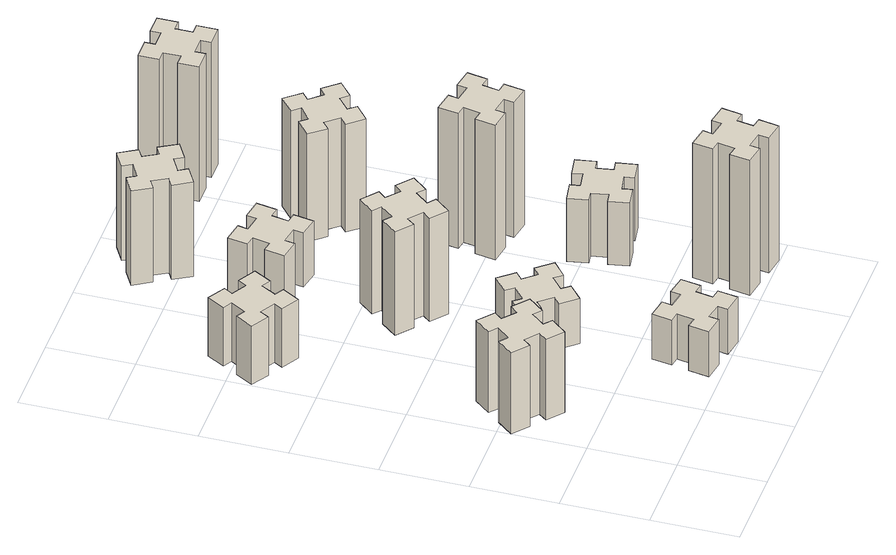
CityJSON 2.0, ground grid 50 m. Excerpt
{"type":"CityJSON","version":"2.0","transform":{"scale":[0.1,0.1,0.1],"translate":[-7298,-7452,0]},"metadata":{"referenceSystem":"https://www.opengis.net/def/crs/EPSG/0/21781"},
"CityObjects":{
"building1":{"type":"Building","attributes":{"class":"1000","function":"1000","usage":"1000","yearOfConstruction":2016,"roofType":"1000","measuredHeight":54,"storeysAboveGround":30,"storeysBelowGround":0},"geometry":[{"type":"Solid","lod":"1","boundaries":[[[[0,1,2,3,4,5,6,7,8,9,10,11,12,13,14,15,16,17,18,19]],[[17,16,20,21]],[[16,15,22,20]],[[15,14,23,22]],[[14,13,24,23]],[[13,12,25,24]],[[12,11,26,25]],[[11,10,27,26]],[[10,9,28,27]],[[9,8,29,28]],[[8,7,30,29]],[[7,6,31,30]],[[6,5,32,31]],[[5,4,33,32]],[[4,3,34,33]],[[3,2,35,34]],[[2,1,36,35]],[[1,0,37,36]],[[0,19,38,37]],[[19,18,39,38]],[[18,17,21,39]],[[24,25,26,27,28,29,30,31,32,33,34,35,36,37,38,39,21,20,22,23]]]]}]},
"building2":{"type":"Building","attributes":{"class":"1000","function":"1000","usage":"1000","yearOfConstruction":2016,"roofType":"1000","measuredHeight":39,"storeysAboveGround":30,"storeysBelowGround":0},"geometry":[{"type":"Solid","lod":"1","boundaries":[[[[40,41,42,43,44,45,46,47,48,49,50,51,52,53,54,55,56,57,58,59]],[[57,56,60,61]],[[56,55,62,60]],[[55,54,63,62]],[[54,53,64,63]],[[53,52,65,64]],[[52,51,66,65]],[[51,50,67,66]],[[50,49,68,67]],[[49,48,69,68]],[[48,47,70,69]],[[47,46,71,70]],[[46,45,72,71]],[[45,44,73,72]],[[44,43,74,73]],[[43,42,75,74]],[[42,41,76,75]],[[41,40,77,76]],[[40,59,78,77]],[[59,58,79,78]],[[58,57,61,79]],[[64,65,66,67,68,69,70,71,72,73,74,75,76,77,78,79,61,60,62,63]]]]}]},
"building3":{"type":"Building","attributes":{"class":"1000","function":"1000","usage":"1000","yearOfConstruction":2016,"roofType":"1000","measuredHeight":30,"storeysAboveGround":30,"storeysBelowGround":0},"geometry":[{"type":"Solid","lod":"1","boundaries":[[[[80,81,82,83,84,85,86,87,88,89,90,91,92,93,94,95,96,97,98,99]],[[97,96,100,101]],[[96,95,102,100]],[[95,94,103,102]],[[94,93,104,103]],[[93,92,105,104]],[[92,91,106,105]],[[91,90,107,106]],[[90,89,108,107]],[[89,88,109,108]],[[88,87,110,109]],[[87,86,111,110]],[[86,85,112,111]],[[85,84,113,112]],[[84,83,114,113]],[[83,82,115,114]],[[82,81,116,115]],[[81,80,117,116]],[[80,99,118,117]],[[99,98,119,118]],[[98,97,101,119]],[[104,105,106,107,108,109,110,111,112,113,114,115,116,117,118,119,101,100,102,103]]]]}]},
"building4":{"type":"Building","attributes":{"class":"1000","function":"1000","usage":"1000","yearOfConstruction":2016,"roofType":"1000","measuredHeight":30,"storeysAboveGround":30,"storeysBelowGround":0},"geometry":[{"type":"Solid","lod":"1","boundaries":[[[[120,121,122,123,124,125,126,127,128,129,130,131,132,133,134,135,136,137,138,139]],[[137,136,140,141]],[[136,135,142,140]],[[135,134,143,142]],[[134,133,144,143]],[[133,132,145,144]],[[132,131,146,145]],[[131,130,147,146]],[[130,129,148,147]],[[129,128,149,148]],[[128,127,150,149]],[[127,126,151,150]],[[126,125,152,151]],[[125,124,153,152]],[[124,123,154,153]],[[123,122,155,154]],[[122,121,156,155]],[[121,120,157,156]],[[120,139,158,157]],[[139,138,159,158]],[[138,137,141,159]],[[144,145,146,147,148,149,150,151,152,153,154,155,156,157,158,159,141,140,142,143]]]]}]},
"building5":{"type":"Building","attributes":{"class":"1000","function":"1000","usage":"1000","yearOfConstruction":2016,"roofType":"1000","measuredHeight":69,"storeysAboveGround":30,"storeysBelowGround":0},"geometry":[{"type":"Solid","lod":"1","boundaries":[[[[160,161,162,163,164,165,166,167,168,169,170,171,172,173,174,175,176,177,178,179]],[[177,176,180,181]],[[176,175,182,180]],[[175,174,183,182]],[[174,173,184,183]],[[173,172,185,184]],[[172,171,186,185]],[[171,170,187,186]],[[170,169,188,187]],[[169,168,189,188]],[[168,167,190,189]],[[167,166,191,190]],[[166,165,192,191]],[[165,164,193,192]],[[164,163,194,193]],[[163,162,195,194]],[[162,161,196,195]],[[161,160,197,196]],[[160,179,198,197]],[[179,178,199,198]],[[178,177,181,199]],[[184,185,186,187,188,189,190,191,192,193,194,195,196,197,198,199,181,180,182,183]]]]}]},
"building6":{"type":"Building","attributes":{"class":"1000","function":"1000","usage":"1000","yearOfConstruction":2016,"roofType":"1000","measuredHeight":36,"storeysAboveGround":30,"storeysBelowGround":0},"geometry":[{"type":"Solid","lod":"1","boundaries":[[[[200,201,202,203,204,205,206,207,208,209,210,211,212,213,214,215,216,217,218,219]],[[217,216,220,221]],[[216,215,222,220]],[[215,214,223,222]],[[214,213,224,223]],[[213,212,225,224]],[[212,211,226,225]],[[211,210,227,226]],[[210,209,228,227]],[[209,208,229,228]],[[208,207,230,229]],[[207,206,231,230]],[[206,205,232,231]],[[205,204,233,232]],[[204,203,234,233]],[[203,202,235,234]],[[202,201,236,235]],[[201,200,237,236]],[[200,219,238,237]],[[219,218,239,238]],[[218,217,221,239]],[[224,225,226,227,228,229,230,231,232,233,234,235,236,237,238,239,221,220,222,223]]]]}]},
"building7":{"type":"Building","attributes":{"class":"1000","function":"1000","usage":"1000","yearOfConstruction":2016,"roofType":"1000","measuredHeight":90,"storeysAboveGround":30,"storeysBelowGround":0},"geometry":[{"type":"Solid","lod":"1","boundaries":[[[[240,241,242,243,244,245,246,247,248,249,250,251,252,253,254,255,256,257,258,259]],[[257,256,260,261]],[[256,255,262,260]],[[255,254,263,262]],[[254,253,264,263]],[[253,252,265,264]],[[252,251,266,265]],[[251,250,267,266]],[[250,249,268,267]],[[249,248,269,268]],[[248,247,270,269]],[[247,246,271,270]],[[246,245,272,271]],[[245,244,273,272]],[[244,243,274,273]],[[243,242,275,274]],[[242,241,276,275]],[[241,240,277,276]],[[240,259,278,277]],[[259,258,279,278]],[[258,257,261,279]],[[264,265,266,267,268,269,270,271,272,273,274,275,276,277,278,279,261,260,262,263]]]]}]},
"building8":{"type":"Building","attributes":{"class":"1000","function":"1000","usage":"1000","yearOfConstruction":2016,"roofType":"1000","measuredHeight":63,"storeysAboveGround":30,"storeysBelowGround":0},"geometry":[{"type":"Solid","lod":"1","boundaries":[[[[280,281,282,283,284,285,286,287,288,289,290,291,292,293,294,295,296,297,298,299]],[[297,296,300,301]],[[296,295,302,300]],[[295,294,303,302]],[[294,293,304,303]],[[293,292,305,304]],[[292,291,306,305]],[[291,290,307,306]],[[290,289,308,307]],[[289,288,309,308]],[[288,287,310,309]],[[287,286,311,310]],[[286,285,312,311]],[[285,284,313,312]],[[284,283,314,313]],[[283,282,315,314]],[[282,281,316,315]],[[281,280,317,316]],[[280,299,318,317]],[[299,298,319,318]],[[298,297,301,319]],[[304,305,306,307,308,309,310,311,312,313,314,315,316,317,318,319,301,300,302,303]]]]}]},
"building9":{"type":"Building","attributes":{"class":"1000","function":"1000","usage":"1000","yearOfConstruction":2016,"roofType":"1000","measuredHeight":42,"storeysAboveGround":30,"storeysBelowGround":0},"geometry":[{"type":"Solid","lod":"1","boundaries":[[[[320,321,322,323,324,325,326,327,328,329,330,331,332,333,334,335,336,337,338,339]],[[337,336,340,341]],[[336,335,342,340]],[[335,334,343,342]],[[334,333,344,343]],[[333,332,345,344]],[[332,331,346,345]],[[331,330,347,346]],[[330,329,348,347]],[[329,328,349,348]],[[328,327,350,349]],[[327,326,351,350]],[[326,325,352,351]],[[325,324,353,352]],[[324,323,354,353]],[[323,322,355,354]],[[322,321,356,355]],[[321,320,357,356]],[[320,339,358,357]],[[339,338,359,358]],[[338,337,341,359]],[[344,345,346,347,348,349,350,351,352,353,354,355,356,357,358,359,341,340,342,343]]]]}]},
"building10":{"type":"Building","attributes":{"class":"1000","function":"1000","usage":"1000","yearOfConstruction":2016,"roofType":"1000","measuredHeight":90,"storeysAboveGround":30,"storeysBelowGround":0},"geometry":[{"type":"Solid","lod":"1","boundaries":[[[[360,361,362,363,364,365,366,367,368,369,370,371,372,373,374,375,376,377,378,379]],[[377,376,380,381]],[[376,375,382,380]],[[375,374,383,382]],[[374,373,384,383]],[[373,372,385,384]],[[372,371,386,385]],[[371,370,387,386]],[[370,369,388,387]],[[369,368,389,388]],[[368,367,390,389]],[[367,366,391,390]],[[366,365,392,391]],[[365,364,393,392]],[[364,363,394,393]],[[363,362,395,394]],[[362,361,396,395]],[[361,360,397,396]],[[360,379,398,397]],[[379,378,399,398]],[[378,377,381,399]],[[384,385,386,387,388,389,390,391,392,393,394,395,396,397,398,399,381,380,382,383]]]]}]},
"building11":{"type":"Building","attributes":{"class":"1000","function":"1000","usage":"1000","yearOfConstruction":2016,"roofType":"1000","measuredHeight":72,"storeysAboveGround":30,"storeysBelowGround":0},"geometry":[{"type":"Solid","lod":"1","boundaries":[[[[400,401,402,403,404,405,406,407,408,409,410,411,412,413,414,415,416,417,418,419]],[[417,416,420,421]],[[416,415,422,420]],[[415,414,423,422]],[[414,413,424,423]],[[413,412,425,424]],[[412,411,426,425]],[[411,410,427,426]],[[410,409,428,427]],[[409,408,429,428]],[[408,407,430,429]],[[407,406,431,430]],[[406,405,432,431]],[[405,404,433,432]],[[404,403,434,433]],[[403,402,435,434]],[[402,401,436,435]],[[401,400,437,436]],[[400,419,438,437]],[[419,418,439,438]],[[418,417,421,439]],[[424,425,426,427,428,429,430,431,432,433,434,435,436,437,438,439,421,420,422,423]]]]}]},
"building12":{"type":"Building","attributes":{"class":"1000","function":"1000","usage":"1000","yearOfConstruction":2016,"roofType":"1000","measuredHeight":90,"storeysAboveGround":30,"storeysBelowGround":0},"geometry":[{"type":"Solid","lod":"1","boundaries":[[[[440,441,442,443,444,445,446,447,448,449,450,451,452,453,454,455,456,457,458,459]],[[457,456,460,461]],[[456,455,462,460]],[[455,454,463,462]],[[454,453,464,463]],[[453,452,465,464]],[[452,451,466,465]],[[451,450,467,466]],[[450,449,468,467]],[[449,448,469,468]],[[448,447,470,469]],[[447,446,471,470]],[[446,445,472,471]],[[445,444,473,472]],[[444,443,474,473]],[[443,442,475,474]],[[442,441,476,475]],[[441,440,477,476]],[[440,459,478,477]],[[459,458,479,478]],[[458,457,461,479]],[[464,465,466,467,468,469,470,471,472,473,474,475,476,477,478,479,461,460,462,463]]]]}]}
},
"vertices":[
[136,893,0],[213,829,0],[174,783,0],[266,706,0],[343,798,0],[297,836,0],[362,913,0],[408,874,0],[485,966,0],[393,1043,0],[354,997,0],[278,1062,0],[316,1108,0],[224,1185,0],[147,1093,0],[193,1054,0],[129,978,0],[83,1016,0],[6,924,0],[98,847,0],[129,978,540],[83,1016,540],[193,1054,540],[147,1093,540],[224,1185,540],[316,1108,540],[278,1062,540],[354,997,540],[393,1043,540],[485,966,540],[408,874,540],[362,913,540],[297,836,540],[343,798,540],[266,706,540],[174,783,540],[213,829,540],[136,893,540],[98,847,540],[6,924,540],
[316,2327,0],[366,2414,0],[418,2384,0],[478,2488,0],[374,2548,0],[344,2496,0],[257,2546,0],[287,2598,0],[183,2658,0],[123,2554,0],[175,2524,0],[125,2437,0],[73,2467,0],[13,2363,0],[117,2303,0],[147,2355,0],[234,2305,0],[204,2253,0],[308,2193,0],[368,2297,0],[234,2305,390],[204,2253,390],[147,2355,390],[117,2303,390],[13,2363,390],[73,2467,390],[125,2437,390],[175,2524,390],[123,2554,390],[183,2658,390],[287,2598,390],[257,2546,390],[344,2496,390],[374,2548,390],[478,2488,390],[418,2384,390],[366,2414,390],[316,2327,390],[368,2297,390],[308,2193,390],
[886,274,0],[868,175,0],[809,186,0],[788,67,0],[907,47,0],[917,106,0],[1015,88,0],[1005,29,0],[1123,8,0],[1144,127,0],[1085,137,0],[1102,235,0],[1161,225,0],[1182,343,0],[1064,364,0],[1054,305,0],[955,322,0],[966,381,0],[847,402,0],[827,284,0],[955,322,300],[966,381,300],[1054,305,300],[1064,364,300],[1182,343,300],[1161,225,300],[1102,235,300],[1085,137,300],[1144,127,300],[1123,8,300],[1005,29,300],[1015,88,300],[917,106,300],[907,47,300],[788,67,300],[809,186,300],[868,175,300],[886,274,300],[827,284,300],[847,402,300],
[918,929,0],[994,993,0],[1033,947,0],[1125,1024,0],[1048,1116,0],[1002,1078,0],[937,1154,0],[983,1193,0],[906,1285,0],[814,1208,0],[853,1162,0],[776,1097,0],[738,1143,0],[646,1066,0],[723,974,0],[769,1013,0],[833,936,0],[787,898,0],[864,806,0],[956,883,0],[833,936,300],[787,898,300],[769,1013,300],[723,974,300],[646,1066,300],[738,1143,300],[776,1097,300],[853,1162,300],[814,1208,300],[906,1285,300],[983,1193,300],[937,1154,300],[1002,1078,300],[1048,1116,300],[1125,1024,300],[1033,947,300],[994,993,300],[918,929,300],[956,883,300],[864,806,300],
[994,1837,0],[918,1902,0],[956,1948,0],[864,2025,0],[787,1933,0],[833,1894,0],[769,1818,0],[723,1856,0],[646,1764,0],[738,1687,0],[776,1733,0],[853,1669,0],[814,1623,0],[906,1546,0],[983,1638,0],[937,1676,0],[1002,1753,0],[1048,1714,0],[1125,1806,0],[1033,1883,0],[1002,1753,690],[1048,1714,690],[937,1676,690],[983,1638,690],[906,1546,690],[814,1623,690],[853,1669,690],[776,1733,690],[738,1687,690],[646,1764,690],[723,1856,690],[769,1818,690],[833,1894,690],[787,1933,690],[864,2025,690],[956,1948,690],[918,1902,690],[994,1837,690],[1033,1883,690],[1125,1806,690],
[954,2625,0],[855,2642,0],[866,2701,0],[747,2722,0],[727,2604,0],[786,2594,0],[768,2495,0],[709,2506,0],[688,2387,0],[807,2367,0],[817,2426,0],[915,2408,0],[905,2349,0],[1023,2328,0],[1044,2447,0],[985,2457,0],[1002,2555,0],[1061,2545,0],[1082,2663,0],[964,2684,0],[1002,2555,360],[1061,2545,360],[985,2457,360],[1044,2447,360],[1023,2328,360],[905,2349,360],[915,2408,360],[817,2426,360],[807,2367,360],[688,2387,360],[709,2506,360],[768,2495,360],[786,2594,360],[727,2604,360],[747,2722,360],[866,2701,360],[855,2642,360],[954,2625,360],[964,2684,360],[1082,2663,360],
[1794,305,0],[1695,322,0],[1706,381,0],[1587,402,0],[1567,284,0],[1626,274,0],[1608,175,0],[1549,186,0],[1528,67,0],[1647,47,0],[1657,106,0],[1755,88,0],[1745,29,0],[1863,8,0],[1884,127,0],[1825,137,0],[1842,235,0],[1901,225,0],[1922,343,0],[1804,364,0],[1842,235,900],[1901,225,900],[1825,137,900],[1884,127,900],[1863,8,900],[1745,29,900],[1755,88,900],[1657,106,900],[1647,47,900],[1528,67,900],[1549,186,900],[1608,175,900],[1626,274,900],[1567,284,900],[1587,402,900],[1706,381,900],[1695,322,900],[1794,305,900],[1804,364,900],[1922,343,900],
[1006,3177,0],[956,3264,0],[1008,3294,0],[948,3398,0],[844,3338,0],[874,3286,0],[787,3236,0],[757,3288,0],[653,3228,0],[713,3124,0],[765,3154,0],[815,3067,0],[763,3037,0],[823,2933,0],[927,2993,0],[897,3045,0],[984,3095,0],[1014,3043,0],[1118,3103,0],[1058,3207,0],[984,3095,630],[1014,3043,630],[897,3045,630],[927,2993,630],[823,2933,630],[763,3037,630],[815,3067,630],[765,3154,630],[713,3124,630],[653,3228,630],[757,3288,630],[787,3236,630],[874,3286,630],[844,3338,630],[948,3398,630],[1008,3294,630],[956,3264,630],[1006,3177,630],[1058,3207,630],[1118,3103,630],
[1695,828,0],[1794,846,0],[1804,787,0],[1922,807,0],[1901,926,0],[1842,915,0],[1825,1014,0],[1884,1024,0],[1863,1142,0],[1745,1121,0],[1755,1062,0],[1657,1045,0],[1647,1104,0],[1528,1083,0],[1549,965,0],[1608,975,0],[1626,877,0],[1567,867,0],[1587,748,0],[1706,769,0],[1626,877,420],[1567,867,420],[1608,975,420],[1549,965,420],[1528,1083,420],[1647,1104,420],[1657,1045,420],[1755,1062,420],[1745,1121,420],[1863,1142,420],[1884,1024,420],[1825,1014,420],[1842,915,420],[1901,926,420],[1922,807,420],[1804,787,420],[1794,846,420],[1695,828,420],[1706,769,420],[1587,748,420],
[1557,1486,0],[1655,1468,0],[1645,1409,0],[1763,1388,0],[1784,1507,0],[1725,1517,0],[1742,1615,0],[1801,1605,0],[1822,1723,0],[1704,1744,0],[1694,1685,0],[1595,1702,0],[1606,1761,0],[1487,1782,0],[1467,1664,0],[1526,1654,0],[1508,1555,0],[1449,1566,0],[1428,1447,0],[1547,1427,0],[1508,1555,900],[1449,1566,900],[1526,1654,900],[1467,1664,900],[1487,1782,900],[1606,1761,900],[1595,1702,900],[1694,1685,900],[1704,1744,900],[1822,1723,900],[1801,1605,900],[1742,1615,900],[1725,1517,900],[1784,1507,900],[1763,1388,900],[1645,1409,900],[1655,1468,900],[1557,1486,900],[1547,1427,900],[1428,1447,900],
[1493,2542,0],[1416,2477,0],[1378,2523,0],[1286,2446,0],[1363,2354,0],[1409,2393,0],[1473,2316,0],[1427,2278,0],[1504,2186,0],[1596,2263,0],[1558,2309,0],[1634,2373,0],[1673,2327,0],[1765,2404,0],[1688,2496,0],[1642,2458,0],[1577,2534,0],[1623,2573,0],[1546,2665,0],[1454,2588,0],[1577,2534,720],[1623,2573,720],[1642,2458,720],[1688,2496,720],[1765,2404,720],[1673,2327,720],[1634,2373,720],[1558,2309,720],[1596,2263,720],[1504,2186,720],[1427,2278,720],[1473,2316,720],[1409,2393,720],[1363,2354,720],[1286,2446,720],[1378,2523,720],[1416,2477,720],[1493,2542,720],[1454,2588,720],[1546,2665,720],
[1575,3155,0],[1675,3155,0],[1675,3095,0],[1795,3095,0],[1795,3215,0],[1735,3215,0],[1735,3315,0],[1795,3315,0],[1795,3435,0],[1675,3435,0],[1675,3375,0],[1575,3375,0],[1575,3435,0],[1455,3435,0],[1455,3315,0],[1515,3315,0],[1515,3215,0],[1455,3215,0],[1455,3095,0],[1575,3095,0],[1515,3215,900],[1455,3215,900],[1515,3315,900],[1455,3315,900],[1455,3435,900],[1575,3435,900],[1575,3375,900],[1675,3375,900],[1675,3435,900],[1795,3435,900],[1795,3315,900],[1735,3315,900],[1735,3215,900],[1795,3215,900],[1795,3095,900],[1675,3095,900],[1675,3155,900],[1575,3155,900],[1575,3095,900],[1455,3095,900]
]}
